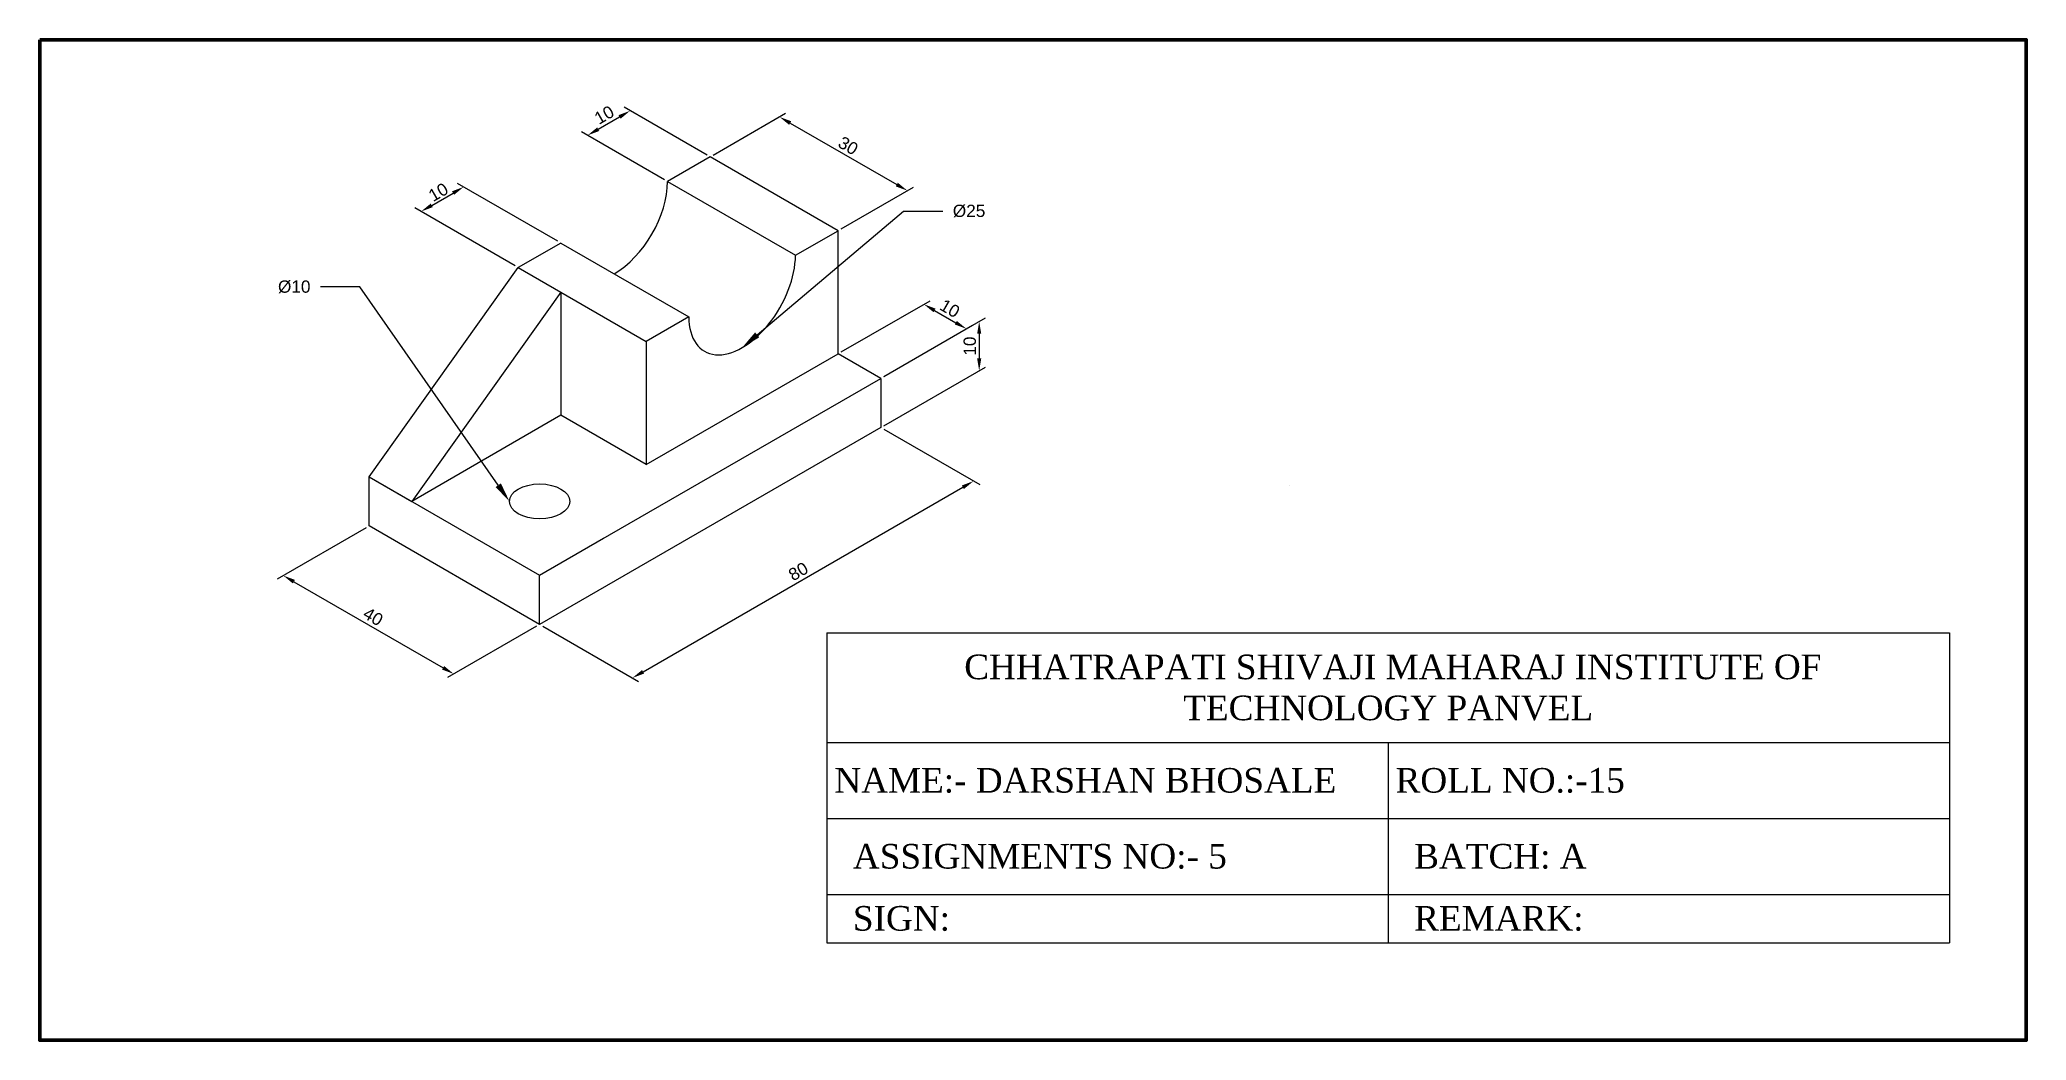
# Model space of a CAD drawing. Header units: millimetres. Extents: x 1806 to 2209, y 1911 to 2114.
import ezdxf
from ezdxf import colors
from ezdxf.entities.mleader import LeaderData, LeaderLine
from ezdxf.math import Vec2, Vec3

# ---------------------------------------------------------------- set-up
doc = ezdxf.new("R2010")
doc.units = ezdxf.units.MM
doc.linetypes.add('ACAD_ISO04W100', pattern=[30, 24, -3, 0, -3])
doc.styles.get("Standard").update_dxf_attribs({"font": 'arial.ttf'})
doc.dimstyles.new('ISO-25', dxfattribs={"dimtxt": 2.5, "dimasz": 2.5, "dimexe": 1.25, "dimexo": 0.625, "dimtad": 1, "dimtxsty": 'Standard', "dimcen": 2.5, "dimadec": 0, "dimazin": 0, "dimtfac": 1, "dimtmove": 0, "dimatfit": 3, "dimfxl": 1, "dimarcsym": 0})

# ---------------------------------------------------------------- blocks, each defined once
blk = doc.blocks.new('*D14')
at = {"color": 0, "lineweight": -2, "transparency": 16777216}
for p, q in [((1942.53, 2090.73), (1957.24, 2099.23)), ((1958.16, 2097.25), (1979.81, 2084.75)), ((1968.51, 2075.73), (1983.23, 2084.23))]:
    blk.add_line(p, q, dxfattribs=at)
at = {"color": 0, "transparency": 16777216}
for points in [[(1958.37, 2097.62), (1957.95, 2096.89), (1955.99, 2098.5)], [(1980.02, 2085.12), (1979.6, 2084.39), (1981.98, 2083.5)]]:
    blk.add_solid(points, dxfattribs=at)
at = {"layer": 'Defpoints', "color": 0, "transparency": 16777216}
for p in [(1941.91, 2090.37), (1981.98, 2083.5), (1967.89, 2075.37)]:
    blk.add_point(p, dxfattribs=at)
at = {"color": 0, "lineweight": 100, "transparency": 16777216, "insert": (1969.94, 2092.65), "char_height": 2.5, "attachment_point": 5, "rotation": 330}
blk.add_mtext('30', dxfattribs=at)
blk = doc.blocks.new('*D15')
at = {"color": 0, "lineweight": -2, "transparency": 16777216}
for p, q in [((1885.35, 2080.53), (1889.68, 2083.03)), ((1910.97, 2073.23), (1890.59, 2085)), ((1902.31, 2068.23), (1881.93, 2080))]:
    blk.add_line(p, q, dxfattribs=at)
at = {"color": 0, "transparency": 16777216}
for points in [[(1889.47, 2083.39), (1889.89, 2082.67), (1891.84, 2084.28)], [(1885.14, 2080.89), (1885.56, 2080.17), (1883.18, 2079.28)]]:
    blk.add_solid(points, dxfattribs=at)
at = {"layer": 'Defpoints', "color": 0, "transparency": 16777216}
for p in [(1891.84, 2084.28), (1911.6, 2072.87), (1902.94, 2067.87)]:
    blk.add_point(p, dxfattribs=at)
at = {"color": 0, "lineweight": 100, "transparency": 16777216, "insert": (1885.02, 2086.09), "char_height": 2.5, "attachment_point": 5, "rotation": 30}
blk.add_mtext('{\\H1.6x;\\P}10', dxfattribs=at)
blk = doc.blocks.new('*D16')
at = {"color": 0, "lineweight": -2, "transparency": 16777216}
for p, q in [((1919.17, 2096), (1923.5, 2098.5)), ((1941.28, 2090.73), (1924.41, 2100.47)), ((1932.62, 2085.73), (1915.75, 2095.47))]:
    blk.add_line(p, q, dxfattribs=at)
at = {"color": 0, "transparency": 16777216}
for points in [[(1923.29, 2098.86), (1923.71, 2098.14), (1925.66, 2099.75)], [(1918.96, 2096.36), (1919.38, 2095.64), (1917, 2094.75)]]:
    blk.add_solid(points, dxfattribs=at)
at = {"layer": 'Defpoints', "color": 0, "transparency": 16777216}
for p in [(1925.66, 2099.75), (1941.91, 2090.37), (1933.25, 2085.37)]:
    blk.add_point(p, dxfattribs=at)
at = {"color": 0, "lineweight": 100, "transparency": 16777216, "insert": (1920.38, 2098.9), "char_height": 2.5, "attachment_point": 5, "rotation": 30}
blk.add_mtext('10', dxfattribs=at)
blk = doc.blocks.new('*D17')
at = {"color": 0, "lineweight": -2, "transparency": 16777216}
for p, q in [((1872, 2015.01), (1853.93, 2004.58)), ((1857.35, 2004.05), (1887.66, 1986.55)), ((1906.64, 1995.01), (1888.57, 1984.58))]:
    blk.add_line(p, q, dxfattribs=at)
at = {"color": 0, "transparency": 16777216}
for points in [[(1857.56, 2004.41), (1857.14, 2003.69), (1855.18, 2005.3)], [(1887.87, 1986.91), (1887.45, 1986.19), (1889.82, 1985.3)]]:
    blk.add_solid(points, dxfattribs=at)
at = {"layer": 'Defpoints', "color": 0, "transparency": 16777216}
for p in [(1872.63, 2015.37), (1907.27, 1995.37), (1889.82, 1985.3)]:
    blk.add_point(p, dxfattribs=at)
at = {"color": 0, "lineweight": 100, "transparency": 16777216, "insert": (1873.45, 1996.95), "char_height": 2.5, "attachment_point": 5, "rotation": 330}
blk.add_mtext('40', dxfattribs=at)
blk = doc.blocks.new('*D18')
at = {"color": 0, "lineweight": -2, "transparency": 16777216}
for p, q in [((1977.17, 2035.01), (1996.65, 2023.77)), ((1928.28, 1985.74), (1993.23, 2023.24)), ((1907.89, 1995.01), (1927.37, 1983.77))]:
    blk.add_line(p, q, dxfattribs=at)
at = {"color": 0, "transparency": 16777216}
for points in [[(1993.03, 2023.6), (1993.44, 2022.88), (1995.4, 2024.49)], [(1928.07, 1986.1), (1928.49, 1985.38), (1926.12, 1984.49)]]:
    blk.add_solid(points, dxfattribs=at)
at = {"layer": 'Defpoints', "color": 0, "transparency": 16777216}
for p in [(1976.55, 2035.37), (1995.4, 2024.49), (1907.27, 1995.37)]:
    blk.add_point(p, dxfattribs=at)
at = {"color": 0, "lineweight": 100, "transparency": 16777216, "insert": (1959.81, 2006.13), "char_height": 2.5, "attachment_point": 5, "rotation": 30}
blk.add_mtext('80', dxfattribs=at)
blk = doc.blocks.new('*D19')
at = {"color": 0, "lineweight": -2, "transparency": 16777216}
for p, q in [((1968.51, 2050.73), (1986.56, 2061.15)), ((1987.47, 2059.18), (1991.8, 2056.68)), ((1977.17, 2045.73), (1995.22, 2056.15))]:
    blk.add_line(p, q, dxfattribs=at)
at = {"color": 0, "transparency": 16777216}
for points in [[(1987.68, 2059.54), (1987.26, 2058.82), (1985.31, 2060.43)], [(1992.01, 2057.04), (1991.59, 2056.32), (1993.97, 2055.43)]]:
    blk.add_solid(points, dxfattribs=at)
at = {"layer": 'Defpoints', "color": 0, "transparency": 16777216}
for p in [(1993.97, 2055.43), (1967.89, 2050.37), (1976.55, 2045.37)]:
    blk.add_point(p, dxfattribs=at)
at = {"color": 0, "lineweight": 100, "transparency": 16777216, "insert": (1990.59, 2059.57), "char_height": 2.5, "attachment_point": 5, "rotation": 330}
blk.add_mtext('10', dxfattribs=at)
blk = doc.blocks.new('*D20')
at = {"color": 0, "lineweight": -2, "transparency": 16777216}
for p, q in [((1977.17, 2045.73), (1997.8, 2057.64)), ((1996.55, 2054.42), (1996.55, 2049.42)), ((1977.17, 2035.73), (1997.8, 2047.64))]:
    blk.add_line(p, q, dxfattribs=at)
at = {"color": 0, "transparency": 16777216}
for points in [[(1996.13, 2054.42), (1996.97, 2054.42), (1996.55, 2056.92)], [(1996.13, 2049.42), (1996.97, 2049.42), (1996.55, 2046.92)]]:
    blk.add_solid(points, dxfattribs=at)
at = {"layer": 'Defpoints', "color": 0, "transparency": 16777216}
for p in [(1996.55, 2046.92), (1976.55, 2045.37), (1976.55, 2035.37)]:
    blk.add_point(p, dxfattribs=at)
at = {"color": 0, "lineweight": 100, "transparency": 16777216, "insert": (1994.65, 2051.92), "char_height": 2.5, "attachment_point": 5, "rotation": 90}
blk.add_mtext('10', dxfattribs=at)
blk = doc.blocks.new('*T13')
at = {"color": 0, "linetype": 'ByBlock', "lineweight": -2, "transparency": 16777216}
for p, q in [((0, 0), (228, 0)), ((0, 0), (0, -63)), ((228, 0), (228, -63)), ((0, -22.32), (228, -22.32)), ((114, -22.32), (114, -63)), ((0, -37.75), (228, -37.75)), ((0, -53.18), (228, -53.18)), ((0, -63), (228, -63))]:
    blk.add_line(p, q, dxfattribs=at)
at = {"color": 0, "linetype": 'ByBlock', "transparency": 16777216, "char_height": 5}
for s, insert, width, attachment_point in [('{\\fTimes New Roman|b0|i0|c0|p18; CHHATRAPATI SHIVAJI MAHARAJ INSTITUTE OF TECHNOLOGY PANVEL }', (114, -11.16), 225, 5), ('{\\fTimes New Roman|b0|i0|c0|p18;NAME:- DARSHAN BHOSALE}', (1.5, -30.04), 111, 4), ('{\\fTimes New Roman|b0|i0|c0|p18;ROLL NO.:-15}', (115.5, -30.04), 111, 4), ('{\\fTimes New Roman|b0|i0|c0|p18;  ASSIGNMENTS NO:- 5}', (1.5, -45.47), 111, 4), ('{\\fTimes New Roman|b0|i0|c0|p18;  BATCH: A}', (115.5, -45.47), 111, 4), ('{\\fTimes New Roman|b0|i0|c0|p18;  SIGN:}', (1.5, -58.09), 111, 4), ('{\\fTimes New Roman|b0|i0|c0|p18;  REMARK:}', (115.5, -58.09), 111, 4)]:
    blk.add_mtext(s, dxfattribs=dict(at, insert=insert, width=width, attachment_point=attachment_point))

msp = doc.modelspace()

# ---------------------------------------------------------------- linework, layer by layer
for p, q in [((1941.907, 2090.371), (1933.247, 2085.371)), ((1967.888, 2075.371), (1941.907, 2090.371)), ((1933.247, 2085.371), (1959.228, 2070.371)), ((1959.228, 2070.371), (1967.888, 2075.371)), ((1967.888, 2050.371), (1967.888, 2075.371)), ((1911.596, 2072.871), (1902.936, 2067.871)), ((1911.596, 2072.871), (1937.577, 2057.871)), ((1872.625, 2025.371), (1902.936, 2067.871)), ((1902.936, 2067.871), (1928.917, 2052.871)), ((1902.936, 2067.871), (1911.596, 2062.871)), ((1911.596, 2062.871), (1881.286, 2020.371)), ((1911.596, 2062.871), (1911.596, 2037.871)), ((1937.577, 2057.871), (1928.917, 2052.871)), ((1928.917, 2052.871), (1928.917, 2027.871)), ((1928.917, 2027.871), (1967.888, 2050.371)), ((1976.548, 2045.371), (1967.888, 2050.371)), ((1907.266, 2005.371), (1976.548, 2045.371)), ((1976.548, 2045.371), (1976.548, 2035.371)), ((1911.596, 2037.871), (1881.286, 2020.371)), ((1928.917, 2027.871), (1911.596, 2037.871)), ((1976.548, 2035.371), (1907.266, 1995.371)), ((1872.625, 2015.371), (1872.625, 2025.371)), ((1872.625, 2025.371), (1907.266, 2005.371)), ((1872.625, 2025.371), (1881.286, 2020.371)), ((1907.266, 1995.371), (1872.625, 2015.371)), ((1907.266, 2005.371), (1920.257, 2012.871)), ((1907.266, 1995.371), (1907.266, 2005.371)), ((1907.266, 2005.371), (1907.266, 2005.371))]:
    msp.add_line(p, q)
at = {"lineweight": 100}
msp.add_lwpolyline([(1805.722, 2114.19), (2209.238, 2114.19), (2209.238, 1910.849), (1805.722, 1910.849)], close=True, dxfattribs=at)
at = {"linetype": 'ACAD_ISO04W100', "lineweight": 100}
msp.add_lwpolyline([(2059.608, 2023.532), (2059.608, 2023.532), (2059.608, 2023.532), (2059.608, 2023.532)], close=True, dxfattribs=at)
for centre, start_param in [((1922.422, 2079.121), 7.0685835), ((1948.403, 2064.121), 5.4977871)]:
    msp.add_ellipse(centre, major_axis=(-7.655, -13.258), ratio=0.5773503, start_param=start_param, end_param=8.6393798)
msp.add_ellipse((1907.266, 2020.371), major_axis=(-6.124, 0), ratio=0.5773503)

# ---------------------------------------------------------------- block references
msp.add_blockref('*T13', (1965.625, 1993.667))

# ---------------------------------------------------------------- dimensions: what is measured, and where the dimension line sits
at = {"lineweight": 100}
for p1, p2, distance, picture, middle in [((1933.247, 2085.371), (1941.907, 2090.371), 16.244, '*D16', (1920.383, 2098.896)), ((1941.907, 2090.371), (1967.888, 2075.371), 14.087, '*D14', (1969.936, 2092.652)), ((1967.888, 2050.371), (1976.548, 2045.371), 17.418, '*D19', (1990.587, 2059.574)), ((1907.266, 1995.371), (1976.548, 2035.371), -18.85, '*D18', (1959.807, 2006.135)), ((1872.625, 2015.371), (1907.266, 1995.371), -17.443, '*D17', (1873.454, 1996.948))]:
    dim = msp.add_aligned_dim(p1=p1, p2=p2, distance=distance, dimstyle='ISO-25', dxfattribs=at)
    dim.commit()
    dim.dimension.update_dxf_attribs({"geometry": picture, "text_midpoint": middle})
dim = msp.add_aligned_dim(p1=(1902.936, 2067.871), p2=(1911.596, 2072.871), distance=19.754, text='{\\H1.6x;\\P}<>', dimstyle='ISO-25', dxfattribs=at)
dim.commit()
dim.dimension.update_dxf_attribs({"geometry": '*D15', "text_midpoint": (1885.019, 2086.094)})
dim = msp.add_linear_dim(base=(1996.548, 2046.918), p1=(1976.548, 2045.371), p2=(1976.548, 2035.371), angle=90, dimstyle='ISO-25', dxfattribs=at)
dim.commit()
dim.dimension.update_dxf_attribs({"geometry": '*D20', "text_midpoint": (1994.647, 2051.918)})

# ---------------------------------------------------------------- leaders
ml = msp.add_multileader_mtext('Standard', dxfattribs=at)
ml.set_content('%%C25', color=256)
ml.set_leader_properties()
ml.build(insert=Vec2(0, 0))
ctx = ml.context
ctx.base_point, ctx.char_height, ctx.plane_origin = Vec3(1989.192, 2079.363), 2.5, Vec3(1948.403, 2051.621)
notes = []
notes.append((ctx, [(0, (1, 1, 0), (1981.192, 2079.363), (1, 0), 8, [(0, [(1948.403, 2051.621)], 0, [])])]))
ctx.mtext.insert, ctx.mtext.flow_direction = Vec3(1991.192, 2080.664), 5
ml = msp.add_multileader_mtext('Standard', dxfattribs=at)
ml.set_content('%%C10', color=256)
ml.set_leader_properties()
ml.build(insert=Vec2(0, 0))
ctx = ml.context
ctx.base_point, ctx.char_height, ctx.plane_origin = Vec3(1852.427, 2063.968), 2.5, Vec3(1901.143, 2020.371)
ctx.text_align_type = 2
notes.append((ctx, [(0, (1, 1, 0), (1870.72, 2063.968), (-1, 0), 8, [(0, [(1901.143, 2020.371)], 0, [])])]))
ctx.mtext.insert, ctx.mtext.alignment, ctx.mtext.flow_direction = Vec3(1860.72, 2065.268), 3, 5
for ctx, leaders in notes:
    for number, flags, end, landing, length, lines in leaders:
        leader = LeaderData()
        leader.index, (leader.has_last_leader_line, leader.has_dogleg_vector, leader.attachment_direction) = number, flags
        leader.last_leader_point, leader.dogleg_vector, leader.dogleg_length = Vec3(end), Vec3(landing), length
        for number, points, colour, breaks in lines:
            line = LeaderLine()
            line.index, line.vertices, line.color, line.breaks = number, Vec3.list(points), colors.encode_raw_color(colour), breaks
            leader.lines.append(line)
        ctx.leaders.append(leader)

doc.saveas('drawing.dxf')
